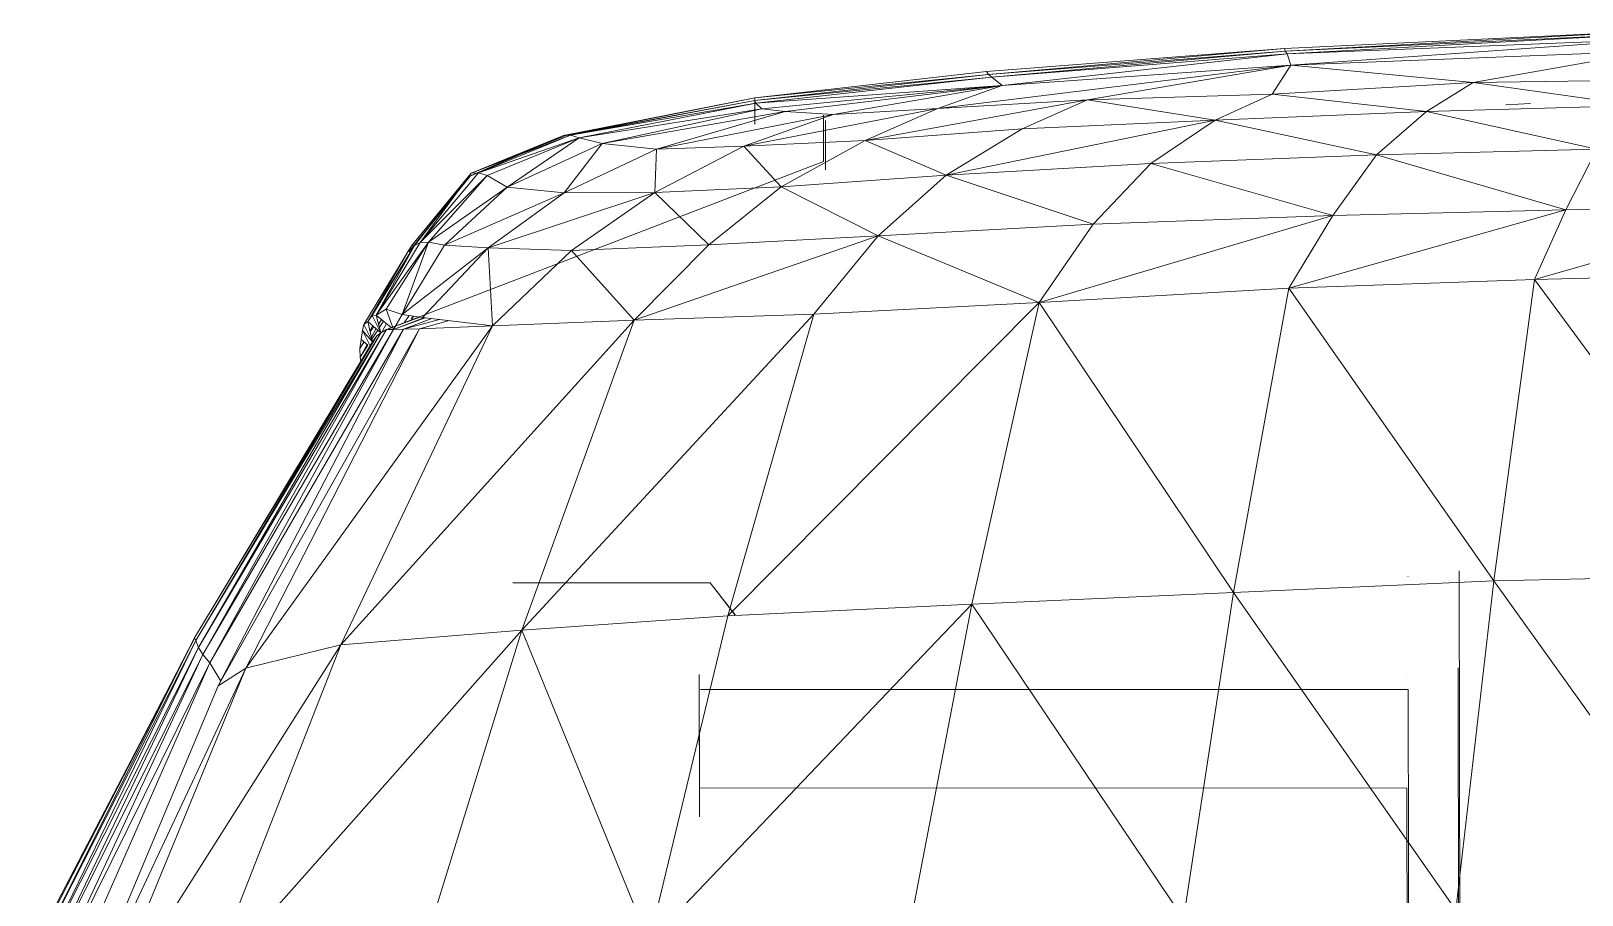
# Model space of a CAD drawing. Header units: inches. Extents: x -4169 to 1533, y -251 to 585.
# Drawn here: x 1348.44 to 1368.96, y 20.65 to 32.07 of the extents above; entities that cross this region are included whole.
import ezdxf

# ---------------------------------------------------------------- set-up
doc = ezdxf.new("R2010")
doc.units = ezdxf.units.IN
doc.header["$MEASUREMENT"] = 0
for name, color, linetype, lineweight in [('0-4', 10, 'Continuous', 5), ('0-6', 7, 'Continuous', 9), ('A-GENM', 5, 'Continuous', 9)]:
    doc.layers.add(name, color=color, linetype=linetype, lineweight=lineweight)

# ---------------------------------------------------------------- blocks, each defined once
blk = doc.blocks.new('Land_Rover_Evoque_-_SUV_Car_Vehicle_Automobile_13067 - Land Rover EVOQUE_dwg-V22-BUILDING ELEVATION - SOUTH')
at = {"layer": 'A-GENM'}
for p, q in [((12418.975, 32.072), (12414.131, 31.842)), ((12418.975, 32.072), (12414.139, 31.806)), ((12418.983, 32.036), (12414.139, 31.806)), ((12418.983, 32.036), (12414.166, 31.77)), ((12410.187, 31.535), (12414.131, 31.842)), ((12410.215, 31.499), (12414.131, 31.842)), ((12410.215, 31.499), (12414.139, 31.806)), ((12410.26, 31.463), (12414.139, 31.806)), ((12414.139, 31.806), (12414.131, 31.842)), ((12414.166, 31.77), (12414.139, 31.806)), ((12414.166, 31.77), (12418.99, 31.962)), ((12414.213, 31.619), (12418.99, 31.962)), ((12414.213, 31.619), (12418.998, 31.81)), ((12416.628, 31.392), (12418.998, 31.81)), ((12409.543, 31.046), (12414.213, 31.619)), ((12410.26, 31.463), (12414.166, 31.77)), ((12410.395, 31.35), (12414.166, 31.77)), ((12410.395, 31.35), (12414.213, 31.619)), ((12414.213, 31.619), (12411.523, 31.161)), ((12414.213, 31.619), (12413.969, 31.238)), ((12414.213, 31.619), (12414.166, 31.77)), ((12414.213, 31.619), (12416.628, 31.392)), ((12410.215, 31.499), (12407.122, 31.153)), ((12407.122, 31.153), (12410.26, 31.463)), ((12410.187, 31.535), (12407.123, 31.19)), ((12410.215, 31.499), (12407.123, 31.19)), ((12410.26, 31.463), (12407.139, 31.117)), ((12410.215, 31.499), (12410.187, 31.535)), ((12410.215, 31.499), (12410.26, 31.463)), ((12410.26, 31.463), (12410.395, 31.35)), ((12416.628, 31.392), (12419.267, 31.43)), ((12407.123, 31.19), (12404.592, 30.689)), ((12407.123, 31.19), (12404.629, 30.692)), ((12407.123, 31.19), (12407.122, 31.153)), ((12407.122, 31.153), (12407.123, 31.19)), ((12407.139, 31.117), (12410.395, 31.35)), ((12410.395, 31.35), (12407.215, 31.043)), ((12410.395, 31.35), (12407.523, 31.006)), ((12410.395, 31.35), (12408.159, 30.969)), ((12410.395, 31.35), (12409.543, 31.046)), ((12411.523, 31.161), (12413.969, 31.238)), ((12413.969, 31.238), (12411.523, 31.161)), ((12413.969, 31.238), (12413.214, 30.894)), ((12413.969, 31.238), (12416.628, 31.392)), ((12413.969, 31.238), (12416.008, 31.01)), ((12416.628, 31.392), (12416.008, 31.01)), ((12416.628, 31.392), (12418.787, 31.086)), ((12407.122, 31.153), (12404.629, 30.692)), ((12407.122, 31.153), (12404.685, 30.694)), ((12407.139, 31.117), (12404.685, 30.694)), ((12407.139, 31.117), (12404.799, 30.658)), ((12407.215, 31.043), (12404.799, 30.658)), ((12407.215, 31.043), (12405.106, 30.583)), ((12407.523, 31.006), (12405.106, 30.583)), ((12407.523, 31.006), (12405.821, 30.509)), ((12409.543, 31.046), (12406.979, 30.548)), ((12407.122, 31.153), (12407.139, 31.117)), ((12407.139, 31.117), (12407.122, 31.153)), ((12407.122, 31.153), (12407.122, 30.846)), ((12407.139, 31.117), (12407.215, 31.043)), ((12407.215, 31.043), (12407.139, 31.117)), ((12407.215, 31.043), (12407.523, 31.006)), ((12407.523, 31.006), (12407.215, 31.043)), ((12407.523, 31.006), (12408.159, 30.969)), ((12408.159, 30.969), (12407.523, 31.006)), ((12408.159, 30.969), (12409.543, 31.046)), ((12409.543, 31.046), (12408.159, 30.969)), ((12411.523, 31.161), (12408.584, 30.625)), ((12409.543, 31.046), (12408.584, 30.625)), ((12409.543, 31.046), (12411.523, 31.161)), ((12411.523, 31.161), (12409.543, 31.046)), ((12411.523, 31.161), (12410.662, 30.779)), ((12411.523, 31.161), (12413.214, 30.894)), ((12413.214, 30.894), (12416.008, 31.01)), ((12416.008, 31.01), (12415.35, 30.435)), ((12416.008, 31.01), (12418.787, 31.086)), ((12416.008, 31.01), (12418.265, 30.512)), ((12417.387, 31.112), (12417.06, 31.096)), ((12408.159, 30.969), (12405.821, 30.509)), ((12408.159, 30.969), (12406.979, 30.548)), ((12407.122, 30.846), (12407.124, 30.844)), ((12407.124, 30.844), (12407.126, 30.842)), ((12408.031, 30.961), (12408.032, 30.346)), ((12408.031, 30.961), (12408.033, 30.959)), ((12408.057, 30.811), (12408.058, 30.235)), ((12408.058, 30.887), (12408.059, 30.31)), ((12408.584, 30.625), (12410.662, 30.779)), ((12413.214, 30.894), (12409.656, 30.166)), ((12410.662, 30.779), (12409.656, 30.166)), ((12410.662, 30.779), (12413.214, 30.894)), ((12413.214, 30.894), (12412.362, 30.321)), ((12413.214, 30.894), (12415.35, 30.435)), ((12403.338, 30.149), (12404.592, 30.689)), ((12403.356, 30.152), (12404.592, 30.689)), ((12403.372, 30.193), (12404.685, 30.694)), ((12403.372, 30.193), (12404.629, 30.692)), ((12403.372, 30.193), (12404.592, 30.689)), ((12404.685, 30.694), (12403.466, 30.196)), ((12403.466, 30.196), (12404.799, 30.658)), ((12404.799, 30.658), (12403.581, 30.16)), ((12404.799, 30.658), (12403.849, 30.009)), ((12403.849, 30.009), (12405.106, 30.583)), ((12404.592, 30.689), (12404.629, 30.692)), ((12405.106, 30.583), (12404.602, 29.934)), ((12404.629, 30.692), (12404.685, 30.694)), ((12404.685, 30.694), (12404.799, 30.658)), ((12404.799, 30.658), (12405.106, 30.583)), ((12405.106, 30.583), (12405.821, 30.509)), ((12406.979, 30.548), (12408.584, 30.625)), ((12407.471, 30.012), (12408.584, 30.625)), ((12408.584, 30.625), (12409.656, 30.166)), ((12404.602, 29.934), (12405.821, 30.509)), ((12405.8, 29.935), (12406.979, 30.548)), ((12405.821, 30.509), (12405.8, 29.935)), ((12405.821, 30.509), (12406.979, 30.548)), ((12406.979, 30.548), (12407.471, 30.012)), ((12412.362, 30.321), (12415.35, 30.435)), ((12415.35, 30.435), (12414.77, 29.631)), ((12415.35, 30.435), (12418.265, 30.512)), ((12415.35, 30.435), (12417.854, 29.707)), ((12418.265, 30.512), (12417.854, 29.707)), ((12408.032, 30.346), (12402.251, 28.123)), ((12402.583, 29.23), (12403.372, 30.193)), ((12403.372, 30.193), (12402.62, 29.234)), ((12403.466, 30.196), (12402.694, 29.275)), ((12403.372, 30.193), (12402.694, 29.275)), ((12403.372, 30.193), (12403.466, 30.196)), ((12403.466, 30.196), (12403.581, 30.16)), ((12407.471, 30.012), (12409.656, 30.166)), ((12409.656, 30.166), (12408.757, 29.362)), ((12409.656, 30.166), (12412.362, 30.321)), ((12409.656, 30.166), (12411.599, 29.516)), ((12412.362, 30.321), (12411.599, 29.516)), ((12412.362, 30.321), (12414.77, 29.631)), ((12402.548, 29.151), (12403.356, 30.152)), ((12402.548, 29.151), (12403.338, 30.149)), ((12403.581, 30.16), (12402.694, 29.275)), ((12403.581, 30.16), (12402.808, 29.278)), ((12403.849, 30.009), (12402.808, 29.278)), ((12403.849, 30.009), (12403.018, 29.242)), ((12403.581, 30.16), (12403.849, 30.009)), ((12403.849, 30.009), (12404.602, 29.934)), ((12405.8, 29.935), (12407.471, 30.012)), ((12407.471, 30.012), (12406.515, 29.246)), ((12407.471, 30.012), (12408.757, 29.362)), ((12404.602, 29.934), (12403.018, 29.242)), ((12405.8, 29.935), (12403.596, 29.206)), ((12404.602, 29.934), (12403.596, 29.206)), ((12404.602, 29.934), (12405.8, 29.935)), ((12405.8, 29.935), (12404.697, 29.169)), ((12405.8, 29.935), (12406.515, 29.246)), ((12420.952, 29.784), (12417.438, 28.787)), ((12417.854, 29.707), (12420.952, 29.784)), ((12414.77, 29.631), (12410.884, 28.48)), ((12411.599, 29.516), (12414.77, 29.631)), ((12417.854, 29.707), (12414.189, 28.673)), ((12414.77, 29.631), (12414.189, 28.673)), ((12414.77, 29.631), (12417.854, 29.707)), ((12417.854, 29.707), (12417.438, 28.787)), ((12408.757, 29.362), (12405.528, 28.25)), ((12408.757, 29.362), (12406.515, 29.246)), ((12408.757, 29.362), (12407.906, 28.327)), ((12408.757, 29.362), (12411.599, 29.516)), ((12408.757, 29.362), (12410.884, 28.48)), ((12411.599, 29.516), (12410.884, 28.48)), ((12401.95, 28.19), (12402.583, 29.23)), ((12402.005, 28.232), (12402.62, 29.234)), ((12402.583, 29.23), (12402.005, 28.232)), ((12402.62, 29.234), (12402.06, 28.312)), ((12402.808, 29.278), (12402.115, 28.316)), ((12402.115, 28.316), (12402.694, 29.275)), ((12402.115, 28.316), (12402.62, 29.234)), ((12402.808, 29.278), (12402.248, 28.395)), ((12402.458, 28.322), (12402.808, 29.278)), ((12402.458, 28.322), (12403.018, 29.242)), ((12403.596, 29.206), (12402.458, 28.322)), ((12402.583, 29.23), (12402.62, 29.234)), ((12402.694, 29.275), (12402.62, 29.234)), ((12402.808, 29.278), (12402.694, 29.275)), ((12403.596, 29.206), (12402.727, 28.285)), ((12403.018, 29.242), (12402.808, 29.278)), ((12403.596, 29.206), (12403.018, 29.242)), ((12404.697, 29.169), (12403.596, 29.206)), ((12403.654, 28.172), (12403.596, 29.206)), ((12404.697, 29.169), (12403.654, 28.172)), ((12406.515, 29.246), (12404.697, 29.169)), ((12405.528, 28.25), (12404.697, 29.169)), ((12405.528, 28.25), (12406.515, 29.246)), ((12417.438, 28.787), (12414.189, 28.673)), ((12414.189, 28.673), (12417.438, 28.787)), ((12414.189, 28.673), (12417.438, 28.787)), ((12416.899, 24.799), (12417.438, 28.787)), ((12420.677, 28.863), (12417.438, 28.787)), ((12420.677, 28.863), (12417.438, 28.787)), ((12417.438, 28.787), (12420.677, 28.863)), ((12420.316, 24.875), (12417.438, 28.787)), ((12414.189, 28.673), (12410.884, 28.48)), ((12414.189, 28.673), (12410.884, 28.48)), ((12410.884, 28.48), (12414.189, 28.673)), ((12413.457, 24.645), (12414.189, 28.673)), ((12416.899, 24.799), (12414.189, 28.673)), ((12402.248, 28.395), (12402.115, 28.316)), ((12402.458, 28.322), (12402.248, 28.395)), ((12402.248, 28.395), (12402.345, 28.126)), ((12402.458, 28.322), (12402.345, 28.126)), ((12402.727, 28.285), (12402.458, 28.322)), ((12404.042, 24.146), (12407.906, 28.327)), ((12407.906, 28.327), (12405.528, 28.25)), ((12407.906, 28.327), (12405.528, 28.25)), ((12405.528, 28.25), (12407.906, 28.327)), ((12406.767, 24.338), (12410.884, 28.48)), ((12406.767, 24.338), (12407.906, 28.327)), ((12410.884, 28.48), (12407.906, 28.327)), ((12410.884, 28.48), (12407.906, 28.327)), ((12407.906, 28.327), (12410.884, 28.48)), ((12409.996, 24.492), (12410.884, 28.48)), ((12413.457, 24.645), (12410.884, 28.48)), ((12399.764, 23.918), (12402.251, 28.123)), ((12399.819, 23.825), (12402.345, 28.126)), ((12399.819, 23.825), (12402.251, 28.123)), ((12399.913, 23.714), (12402.477, 28.13)), ((12399.913, 23.714), (12402.345, 28.126)), ((12400.024, 23.412), (12402.689, 28.132)), ((12402.477, 28.13), (12400.024, 23.412)), ((12400.024, 23.412), (12402.477, 28.13)), ((12400.39, 23.644), (12403.654, 28.172)), ((12400.39, 23.644), (12402.689, 28.132)), ((12400.39, 23.644), (12402.689, 28.132)), ((12401.645, 23.953), (12405.528, 28.25)), ((12401.645, 23.953), (12403.654, 28.172)), ((12401.933, 28.11), (12401.95, 28.19)), ((12401.95, 28.19), (12402.005, 28.232)), ((12401.95, 28.19), (12402.067, 27.96)), ((12402.005, 28.232), (12402.06, 28.312)), ((12402.005, 28.232), (12402.067, 27.96)), ((12402.005, 28.232), (12402.176, 28.082)), ((12402.033, 28.111), (12402.069, 28.176)), ((12402.081, 28.165), (12402.036, 28.094)), ((12402.052, 28.024), (12402.115, 28.136)), ((12402.134, 28.118), (12402.058, 27.999)), ((12402.115, 28.316), (12402.06, 28.312)), ((12402.06, 28.312), (12402.176, 28.082)), ((12402.115, 28.316), (12402.176, 28.082)), ((12402.115, 28.316), (12402.317, 28.149)), ((12402.147, 28.193), (12402.184, 28.259)), ((12402.211, 28.237), (12402.157, 28.154)), ((12402.251, 28.123), (12402.176, 28.082)), ((12402.176, 28.082), (12402.251, 28.123)), ((12402.19, 28.089), (12402.252, 28.203)), ((12402.251, 28.123), (12402.318, 28.149)), ((12402.345, 28.126), (12402.251, 28.123)), ((12402.251, 28.123), (12402.345, 28.126)), ((12402.753, 28.282), (12402.345, 28.126)), ((12402.345, 28.126), (12402.764, 28.281)), ((12402.477, 28.13), (12402.345, 28.126)), ((12402.369, 28.168), (12402.693, 28.29)), ((12402.477, 28.13), (12402.849, 28.27)), ((12402.477, 28.13), (12402.95, 28.258)), ((12402.689, 28.132), (12402.477, 28.13)), ((12402.549, 28.31), (12402.484, 28.213)), ((12402.579, 28.261), (12402.61, 28.301)), ((12402.584, 28.252), (12402.61, 28.301)), ((12402.689, 28.132), (12403.083, 28.242)), ((12403.653, 28.172), (12402.689, 28.132)), ((12402.689, 28.132), (12403.653, 28.172)), ((12403.653, 28.172), (12402.727, 28.285)), ((12405.528, 28.25), (12403.654, 28.172)), ((12405.528, 28.25), (12403.654, 28.172)), ((12403.654, 28.172), (12405.528, 28.25)), ((12404.042, 24.146), (12405.528, 28.25)), ((12399.712, 24.045), (12402.121, 28.04)), ((12399.712, 24.045), (12402.067, 27.96)), ((12399.728, 24.01), (12402.176, 28.082)), ((12399.728, 24.01), (12402.121, 28.04)), ((12399.764, 23.918), (12402.176, 28.082)), ((12401.899, 27.875), (12401.916, 27.993)), ((12401.899, 27.875), (12401.95, 27.964)), ((12401.954, 27.961), (12401.899, 27.875)), ((12401.902, 27.757), (12401.996, 27.925)), ((12402.005, 27.918), (12401.902, 27.757)), ((12401.916, 27.993), (12401.933, 28.11)), ((12401.916, 27.993), (12402.004, 27.919)), ((12401.933, 28.11), (12402.039, 27.901)), ((12401.933, 28.11), (12402.067, 27.96)), ((12402.067, 27.96), (12402.121, 28.04)), ((12402.067, 27.96), (12402.121, 28.04)), ((12402.176, 28.082), (12402.121, 28.04)), ((12402.121, 28.04), (12402.176, 28.082)), ((12401.902, 27.757), (12401.899, 27.875)), ((12401.91, 27.699), (12401.902, 27.757)), ((12415.764, 24.86), (12415.766, 24.859)), ((12416.443, 24.935), (12416.443, 24.934)), ((12416.443, 24.934), (12416.454, 19.153)), ((12420.316, 24.875), (12416.899, 24.799)), ((12403.92, 24.774), (12403.957, 24.776)), ((12406.533, 24.772), (12403.92, 24.774)), ((12406.533, 24.772), (12406.531, 24.773)), ((12406.862, 24.35), (12406.533, 24.772)), ((12406.863, 24.348), (12406.533, 24.772)), ((12413.457, 24.645), (12409.996, 24.492)), ((12413.457, 24.645), (12412.793, 20.33)), ((12416.899, 24.799), (12413.457, 24.645)), ((12416.399, 20.446), (12413.457, 24.645)), ((12416.399, 20.446), (12416.899, 24.799)), ((12419.981, 20.502), (12416.899, 24.799)), ((12409.996, 24.492), (12405.726, 20.023)), ((12409.996, 24.492), (12406.767, 24.338)), ((12409.996, 24.492), (12409.167, 20.196)), ((12412.793, 20.33), (12409.996, 24.492)), ((12406.767, 24.338), (12404.042, 24.146)), ((12405.726, 20.023), (12406.767, 24.338)), ((12406.862, 24.35), (12406.863, 24.348)), ((12399.728, 24.01), (12397.548, 19.52)), ((12399.712, 24.045), (12397.55, 19.728)), ((12397.55, 19.728), (12399.728, 24.01)), ((12399.734, 24.08), (12397.573, 19.897)), ((12399.712, 24.045), (12397.573, 19.897)), ((12399.734, 24.08), (12397.634, 20.046)), ((12399.712, 24.045), (12399.728, 24.01)), ((12399.728, 24.01), (12399.764, 23.918)), ((12399.888, 19.465), (12404.042, 24.146)), ((12401.645, 23.953), (12404.042, 24.146)), ((12402.711, 19.85), (12404.042, 24.146)), ((12405.726, 20.023), (12404.042, 24.146)), ((12397.548, 19.52), (12399.764, 23.918)), ((12399.764, 23.918), (12397.565, 19.313)), ((12397.565, 19.313), (12399.819, 23.825)), ((12399.819, 23.825), (12397.619, 19.087)), ((12398.422, 18.868), (12401.645, 23.953)), ((12399.764, 23.918), (12399.819, 23.825)), ((12399.819, 23.825), (12399.913, 23.714)), ((12399.888, 19.465), (12401.645, 23.953)), ((12401.645, 23.953), (12400.39, 23.644)), ((12397.619, 19.087), (12399.913, 23.714)), ((12399.913, 23.714), (12397.732, 18.765)), ((12400.39, 23.644), (12397.883, 18.309)), ((12398.422, 18.868), (12400.39, 23.644)), ((12400.39, 23.644), (12398.422, 18.868)), ((12399.913, 23.714), (12400.057, 23.475)), ((12400.024, 23.412), (12400.39, 23.644)), ((12416.427, 23.651), (12416.438, 17.85)), ((12400.024, 23.412), (12397.883, 18.309)), ((12400.024, 23.412), (12397.883, 18.309)), ((12406.39, 22.062), (12406.388, 23.56)), ((12406.388, 23.56), (12406.391, 21.678)), ((12415.748, 23.557), (12415.75, 23.556)), ((12415.767, 23.362), (12406.407, 23.365)), ((12406.409, 23.363), (12406.407, 23.365)), ((12415.767, 22.998), (12415.767, 23.362)), ((12415.77, 21.5), (12415.767, 22.998)), ((12415.751, 22.059), (12406.39, 22.062)), ((12406.392, 22.06), (12406.39, 22.062)), ((12406.39, 22.062), (12406.391, 21.678)), ((12415.751, 21.676), (12415.751, 22.059)), ((12415.753, 20.178), (12415.751, 21.676)), ((12415.777, 18.425), (12415.77, 21.5))]:
    blk.add_line(p, q, dxfattribs=at)
blk = doc.blocks.new('Land_Rover_Evoque_-_SUV_Car_Vehicle_Automobile_13067 - Land_Rover_Evoque_-_SUV_Car_Vehicle_Automobile_13067-V23-BUILDING ELEVATION - SOUTH')
blk.add_blockref('Land_Rover_Evoque_-_SUV_Car_Vehicle_Automobile_13067 - Land Rover EVOQUE_dwg-V22-BUILDING ELEVATION - SOUTH', (0, 0))
blk = doc.blocks.new('CTR  - Topography_rvt-2-BUILDING ELEVATION - SOUTH')
at = {"layer": '0-6'}
blk.add_blockref('Land_Rover_Evoque_-_SUV_Car_Vehicle_Automobile_13067 - Land_Rover_Evoque_-_SUV_Car_Vehicle_Automobile_13067-V23-BUILDING ELEVATION - SOUTH', (0, 0), dxfattribs=at)

msp = doc.modelspace()

# ---------------------------------------------------------------- block references
at = {"layer": '0-4'}
msp.add_blockref('CTR  - Topography_rvt-2-BUILDING ELEVATION - SOUTH', (-11049.11, 0), dxfattribs=at)

doc.saveas('drawing.dxf')
